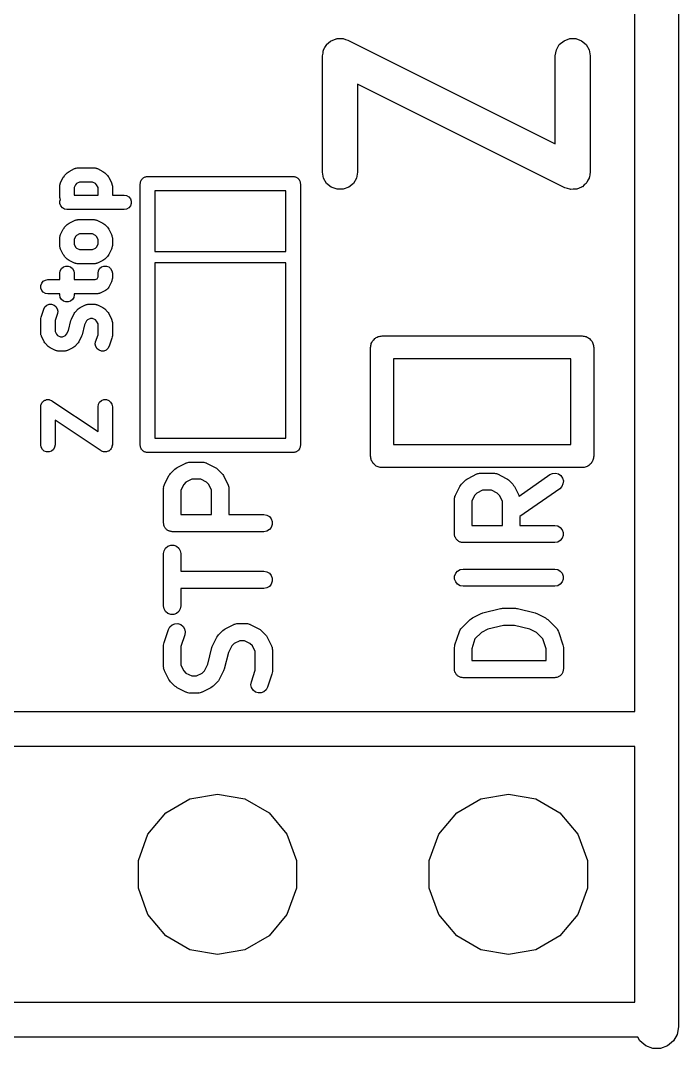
# Model space of a CAD drawing. Extents: x 10 to 287, y -200 to -10.
# Drawn here: x 101.89 to 107.63, y -60.51 to -51.53 of the extents above; entities that cross this region are included whole.
import ezdxf

# ---------------------------------------------------------------- set-up
doc = ezdxf.new("R2010")
doc.units = 0
doc.header["$MEASUREMENT"] = 0
doc.layers.add('BLACK', color=7, linetype='CONTINUOUS')

msp = doc.modelspace()

# ---------------------------------------------------------------- linework, layer by layer
at = {"layer": 'Black'}
for p, q in [((107.632, -45.085), (107.632, -60.325)), ((107.251, -57.5691), (107.251, -47.7139)), ((104.577, -51.7299), (104.593, -51.7148)), ((104.593, -51.7148), (104.598, -51.713)), ((104.598, -51.713), (104.601, -51.71)), ((104.601, -51.71), (104.622, -51.7025)), ((104.622, -51.7025), (104.642, -51.6938)), ((104.642, -51.6938), (104.646, -51.6935)), ((104.646, -51.6935), (104.651, -51.6919)), ((104.651, -51.6919), (104.673, -51.6919)), ((104.673, -51.6919), (104.695, -51.6906)), ((104.695, -51.6906), (104.699, -51.6919)), ((104.699, -51.6919), (104.704, -51.6919)), ((104.704, -51.6919), (104.724, -51.6994)), ((104.724, -51.6994), (104.745, -51.7057)), ((104.745, -51.7057), (106.557, -52.6114)), ((106.592, -51.744), (106.633, -51.71)), ((106.633, -51.71), (106.683, -51.6919)), ((106.683, -51.6919), (106.736, -51.6919)), ((106.736, -51.6919), (106.785, -51.71)), ((106.785, -51.71), (106.826, -51.744)), ((104.529, -51.8204), (104.531, -51.7985)), ((104.531, -51.7985), (104.533, -51.7944)), ((104.533, -51.7944), (104.534, -51.7899)), ((104.534, -51.7899), (104.545, -51.7709)), ((104.545, -51.7709), (104.555, -51.7512)), ((104.555, -51.7512), (104.558, -51.748)), ((104.558, -51.748), (104.56, -51.744)), ((104.56, -51.744), (104.577, -51.7299)), ((106.557, -51.842), (106.566, -51.7899)), ((106.566, -51.7899), (106.592, -51.744)), ((106.826, -51.744), (106.852, -51.7899)), ((106.852, -51.7899), (106.862, -51.842)), ((104.525, -51.842), (104.529, -51.8204)), ((104.525, -52.858), (104.525, -51.842)), ((106.557, -52.6114), (106.557, -51.842)), ((106.862, -51.842), (106.862, -52.858)), ((106.641, -52.9943), (104.83, -52.0886)), ((104.83, -52.0886), (104.83, -52.858)), ((102.272, -52.8868), (102.296, -52.8629)), ((102.296, -52.8629), (102.304, -52.8572)), ((102.304, -52.8572), (102.313, -52.8512)), ((102.313, -52.8512), (102.36, -52.8274)), ((102.36, -52.8274), (102.364, -52.8264)), ((102.364, -52.8264), (102.367, -52.8246)), ((102.367, -52.8246), (102.374, -52.8233)), ((102.374, -52.8233), (102.381, -52.8212)), ((102.381, -52.8212), (102.385, -52.8215)), ((102.385, -52.8215), (102.388, -52.8208)), ((102.388, -52.8208), (102.531, -52.8208)), ((102.531, -52.8208), (102.535, -52.8215)), ((102.535, -52.8215), (102.538, -52.8212)), ((102.538, -52.8212), (102.545, -52.8233)), ((102.545, -52.8233), (102.552, -52.8246)), ((102.552, -52.8246), (102.555, -52.8264)), ((102.555, -52.8264), (102.559, -52.8274)), ((102.559, -52.8274), (102.607, -52.8512)), ((102.607, -52.8512), (102.615, -52.8572)), ((102.615, -52.8572), (102.623, -52.8629)), ((102.623, -52.8629), (102.647, -52.8868)), ((104.534, -52.9101), (104.525, -52.858)), ((104.83, -52.858), (104.82, -52.9101)), ((106.858, -52.8796), (106.855, -52.9014)), ((106.862, -52.858), (106.858, -52.8796)), ((102.231, -52.9714), (102.233, -52.9644)), ((102.231, -52.975), (102.231, -52.9714)), ((102.233, -52.9644), (102.234, -52.9572)), ((102.234, -52.9572), (102.236, -52.9541)), ((102.236, -52.9541), (102.237, -52.9506)), ((102.237, -52.9506), (102.261, -52.903)), ((102.261, -52.903), (102.267, -52.895)), ((102.267, -52.895), (102.272, -52.8868)), ((102.368, -52.968), (102.355, -52.9933)), ((102.377, -52.9585), (102.368, -52.968)), ((102.403, -52.9458), (102.377, -52.9585)), ((102.516, -52.9458), (102.403, -52.9458)), ((102.542, -52.9585), (102.516, -52.9458)), ((102.551, -52.968), (102.542, -52.9585)), ((102.564, -52.9933), (102.551, -52.968)), ((102.647, -52.8868), (102.652, -52.895)), ((102.652, -52.895), (102.658, -52.903)), ((102.658, -52.903), (102.682, -52.9506)), ((102.682, -52.9506), (102.683, -52.9541)), ((102.683, -52.9541), (102.685, -52.9572)), ((102.685, -52.9572), (102.686, -52.9644)), ((102.686, -52.9644), (102.688, -52.9714)), ((102.688, -52.9714), (102.688, -52.975)), ((102.933, -52.959), (102.934, -52.9535)), ((102.933, -55.245), (102.933, -52.959)), ((102.934, -52.948), (102.936, -52.9428)), ((102.934, -52.9535), (102.934, -52.948)), ((102.936, -52.9428), (102.937, -52.9373)), ((102.937, -52.9373), (102.94, -52.9325)), ((102.94, -52.9325), (102.942, -52.9273)), ((102.942, -52.9273), (102.946, -52.923)), ((102.946, -52.923), (102.948, -52.9182)), ((102.948, -52.9182), (102.953, -52.9146)), ((102.953, -52.9146), (102.956, -52.9104)), ((102.956, -52.9104), (102.961, -52.9076)), ((102.961, -52.9076), (102.965, -52.904)), ((102.965, -52.904), (102.97, -52.9021)), ((102.97, -52.9021), (102.975, -52.8993)), ((102.975, -52.8993), (102.981, -52.8984)), ((102.981, -52.8984), (102.986, -52.8965)), ((102.986, -52.8965), (102.992, -52.8965)), ((102.992, -52.8965), (102.997, -52.8955)), ((102.997, -52.8955), (104.267, -52.8955)), ((104.267, -52.8955), (104.272, -52.8965)), ((104.272, -52.8965), (104.278, -52.8965)), ((104.278, -52.8965), (104.283, -52.8984)), ((104.283, -52.8984), (104.289, -52.8993)), ((104.289, -52.8993), (104.294, -52.9021)), ((104.294, -52.9021), (104.299, -52.904)), ((104.299, -52.904), (104.303, -52.9076)), ((104.303, -52.9076), (104.308, -52.9104)), ((104.308, -52.9104), (104.311, -52.9146)), ((104.311, -52.9146), (104.316, -52.9182)), ((104.316, -52.9182), (104.318, -52.923)), ((104.318, -52.923), (104.322, -52.9273)), ((104.322, -52.9273), (104.324, -52.9325)), ((104.324, -52.9325), (104.327, -52.9373)), ((104.327, -52.9373), (104.328, -52.9428)), ((104.328, -52.9428), (104.33, -52.948)), ((104.33, -52.948), (104.33, -52.9535)), ((104.33, -52.9535), (104.331, -52.959)), ((104.331, -52.959), (104.331, -55.245)), ((104.56, -52.956), (104.534, -52.9101)), ((104.601, -52.99), (104.56, -52.956)), ((104.794, -52.956), (104.753, -52.99)), ((104.82, -52.9101), (104.794, -52.956)), ((106.809, -52.9701), (106.793, -52.9852)), ((106.826, -52.956), (106.809, -52.9701)), ((106.828, -52.952), (106.826, -52.956)), ((106.832, -52.9488), (106.828, -52.952)), ((106.841, -52.9291), (106.832, -52.9488)), ((106.852, -52.9101), (106.841, -52.9291)), ((106.853, -52.9056), (106.852, -52.9101)), ((106.855, -52.9014), (106.853, -52.9056)), ((102.23, -52.9786), (102.231, -52.975)), ((102.23, -53.0738), (102.23, -52.9786)), ((102.355, -52.9933), (102.355, -53.0589)), ((102.355, -53.0589), (102.564, -53.0589)), ((102.564, -53.0589), (102.564, -52.9933)), ((102.688, -52.975), (102.689, -52.9786)), ((102.689, -52.9786), (102.689, -53.0589)), ((102.689, -53.0589), (102.793, -53.0589)), ((102.793, -53.0589), (102.814, -53.0627)), ((103.06, -53.0225), (103.06, -53.5521)), ((104.203, -53.0225), (103.06, -53.0225)), ((104.203, -53.5521), (104.203, -53.0225)), ((104.651, -53.0081), (104.601, -52.99)), ((104.704, -53.0081), (104.651, -53.0081)), ((104.753, -52.99), (104.704, -53.0081)), ((106.662, -53.0006), (106.641, -52.9943)), ((106.683, -53.0081), (106.662, -53.0006)), ((106.687, -53.0081), (106.683, -53.0081)), ((106.692, -53.0094), (106.687, -53.0081)), ((106.714, -53.0081), (106.692, -53.0094)), ((106.736, -53.0081), (106.714, -53.0081)), ((106.74, -53.0065), (106.736, -53.0081)), ((106.745, -53.0062), (106.74, -53.0065)), ((106.765, -52.9975), (106.745, -53.0062)), ((106.785, -52.99), (106.765, -52.9975)), ((106.789, -52.987), (106.785, -52.99)), ((106.793, -52.9852), (106.789, -52.987)), ((102.231, -53.0774), (102.23, -53.0738)), ((102.231, -53.081), (102.231, -53.0774)), ((102.233, -53.088), (102.231, -53.081)), ((102.231, -53.1106), (102.236, -53.0981)), ((102.231, -53.1323), (102.231, -53.1106)), ((102.239, -53.1527), (102.231, -53.1323)), ((102.234, -53.0952), (102.233, -53.088)), ((102.236, -53.0981), (102.234, -53.0952)), ((102.814, -53.0627), (102.833, -53.0736)), ((102.833, -53.0736), (102.847, -53.0902)), ((102.847, -53.0902), (102.854, -53.1106)), ((102.854, -53.1323), (102.847, -53.1527)), ((102.854, -53.1106), (102.854, -53.1323)), ((102.253, -53.1693), (102.239, -53.1527)), ((102.271, -53.1802), (102.253, -53.1693)), ((102.293, -53.1839), (102.271, -53.1802)), ((102.793, -53.1839), (102.293, -53.1839)), ((102.814, -53.1802), (102.793, -53.1839)), ((102.833, -53.1693), (102.814, -53.1802)), ((102.847, -53.1527), (102.833, -53.1693)), ((102.272, -53.3391), (102.296, -53.3153)), ((102.296, -53.3153), (102.304, -53.3096)), ((102.304, -53.3096), (102.313, -53.3036)), ((102.313, -53.3036), (102.36, -53.2798)), ((102.36, -53.2798), (102.364, -53.2788)), ((102.364, -53.2788), (102.367, -53.277)), ((102.367, -53.277), (102.374, -53.2757)), ((102.374, -53.2757), (102.381, -53.2736)), ((102.381, -53.2736), (102.385, -53.2738)), ((102.385, -53.2738), (102.388, -53.2732)), ((102.388, -53.2732), (102.531, -53.2732)), ((102.531, -53.2732), (102.535, -53.2738)), ((102.535, -53.2738), (102.538, -53.2736)), ((102.538, -53.2736), (102.545, -53.2757)), ((102.545, -53.2757), (102.552, -53.277)), ((102.552, -53.277), (102.555, -53.2788)), ((102.555, -53.2788), (102.559, -53.2798)), ((102.559, -53.2798), (102.607, -53.3036)), ((102.607, -53.3036), (102.615, -53.3096)), ((102.615, -53.3096), (102.623, -53.3153)), ((102.623, -53.3153), (102.647, -53.3391)), ((102.231, -53.4238), (102.233, -53.4168)), ((102.233, -53.4168), (102.234, -53.4096)), ((102.234, -53.4096), (102.236, -53.4065)), ((102.236, -53.4065), (102.237, -53.403)), ((102.237, -53.403), (102.261, -53.3554)), ((102.261, -53.3554), (102.267, -53.3473)), ((102.267, -53.3473), (102.272, -53.3391)), ((102.368, -53.4204), (102.355, -53.4457)), ((102.377, -53.4109), (102.368, -53.4204)), ((102.403, -53.3982), (102.377, -53.4109)), ((102.516, -53.3982), (102.403, -53.3982)), ((102.542, -53.4109), (102.516, -53.3982)), ((102.551, -53.4204), (102.542, -53.4109)), ((102.564, -53.4457), (102.551, -53.4204)), ((102.647, -53.3391), (102.652, -53.3473)), ((102.652, -53.3473), (102.658, -53.3554)), ((102.658, -53.3554), (102.682, -53.403)), ((102.682, -53.403), (102.683, -53.4065)), ((102.683, -53.4065), (102.685, -53.4096)), ((102.685, -53.4096), (102.686, -53.4168)), ((102.686, -53.4168), (102.688, -53.4238)), ((102.23, -53.431), (102.231, -53.4274)), ((102.23, -53.5024), (102.23, -53.431)), ((102.231, -53.5059), (102.23, -53.5024)), ((102.231, -53.4274), (102.231, -53.4238)), ((102.231, -53.5095), (102.231, -53.5059)), ((102.233, -53.5165), (102.231, -53.5095)), ((102.355, -53.4457), (102.355, -53.4876)), ((102.355, -53.4876), (102.368, -53.513)), ((102.551, -53.513), (102.564, -53.4876)), ((102.564, -53.4876), (102.564, -53.4457)), ((102.688, -53.5095), (102.686, -53.5165)), ((102.688, -53.4238), (102.688, -53.4274)), ((102.688, -53.4274), (102.689, -53.431)), ((102.689, -53.5024), (102.688, -53.5059)), ((102.688, -53.5059), (102.688, -53.5095)), ((102.689, -53.431), (102.689, -53.5024)), ((102.234, -53.5238), (102.233, -53.5165)), ((102.236, -53.5269), (102.234, -53.5238)), ((102.237, -53.5303), (102.236, -53.5269)), ((102.261, -53.578), (102.237, -53.5303)), ((102.267, -53.586), (102.261, -53.578)), ((102.272, -53.5942), (102.267, -53.586)), ((102.296, -53.618), (102.272, -53.5942)), ((102.368, -53.513), (102.377, -53.5224)), ((102.377, -53.5224), (102.403, -53.5351)), ((102.403, -53.5351), (102.516, -53.5351)), ((102.516, -53.5351), (102.542, -53.5224)), ((102.542, -53.5224), (102.551, -53.513)), ((102.647, -53.5942), (102.623, -53.618)), ((102.652, -53.586), (102.647, -53.5942)), ((102.658, -53.578), (102.652, -53.586)), ((102.682, -53.5303), (102.658, -53.578)), ((102.683, -53.5269), (102.682, -53.5303)), ((102.685, -53.5238), (102.683, -53.5269)), ((102.686, -53.5165), (102.685, -53.5238)), ((103.06, -53.5521), (104.203, -53.5521)), ((102.245, -53.7003), (102.262, -53.6863)), ((102.262, -53.6863), (102.282, -53.6789)), ((102.282, -53.6789), (102.304, -53.6789)), ((102.304, -53.6237), (102.296, -53.618)), ((102.313, -53.6297), (102.304, -53.6237)), ((102.304, -53.6789), (102.324, -53.6863)), ((102.36, -53.6535), (102.313, -53.6297)), ((102.324, -53.6863), (102.341, -53.7003)), ((102.364, -53.6546), (102.36, -53.6535)), ((102.367, -53.6564), (102.364, -53.6546)), ((102.374, -53.6576), (102.367, -53.6564)), ((102.381, -53.6597), (102.374, -53.6576)), ((102.385, -53.6595), (102.381, -53.6597)), ((102.388, -53.6601), (102.385, -53.6595)), ((102.531, -53.6601), (102.388, -53.6601)), ((102.535, -53.6595), (102.531, -53.6601)), ((102.538, -53.6597), (102.535, -53.6595)), ((102.545, -53.6576), (102.538, -53.6597)), ((102.552, -53.6564), (102.545, -53.6576)), ((102.555, -53.6545), (102.552, -53.6564)), ((102.559, -53.6535), (102.555, -53.6545)), ((102.607, -53.6297), (102.559, -53.6535)), ((102.578, -53.7003), (102.595, -53.6863)), ((102.595, -53.6863), (102.615, -53.6789)), ((102.615, -53.6238), (102.607, -53.6297)), ((102.623, -53.618), (102.615, -53.6238)), ((102.615, -53.6789), (102.637, -53.6789)), ((102.637, -53.6789), (102.657, -53.6863)), ((102.657, -53.6863), (102.674, -53.7003)), ((103.06, -53.6511), (103.06, -55.1815)), ((104.203, -53.6511), (103.06, -53.6511)), ((104.203, -55.1815), (104.203, -53.6511)), ((102.23, -53.7405), (102.234, -53.7191)), ((102.23, -53.797), (102.23, -53.7405)), ((102.234, -53.7191), (102.245, -53.7003)), ((102.341, -53.7003), (102.352, -53.7191)), ((102.352, -53.7191), (102.355, -53.7405)), ((102.355, -53.7405), (102.355, -53.797)), ((102.556, -53.7891), (102.564, -53.7733)), ((102.564, -53.7405), (102.567, -53.7191)), ((102.564, -53.7733), (102.564, -53.7405)), ((102.567, -53.7191), (102.578, -53.7003)), ((102.674, -53.7003), (102.685, -53.7191)), ((102.685, -53.7191), (102.689, -53.7405)), ((102.689, -53.7405), (102.689, -53.7881)), ((102.065, -53.8487), (102.072, -53.8283)), ((102.065, -53.8704), (102.065, -53.8487)), ((102.072, -53.8908), (102.065, -53.8704)), ((102.072, -53.8283), (102.086, -53.8116)), ((102.086, -53.8116), (102.105, -53.8008)), ((102.105, -53.8008), (102.126, -53.797)), ((102.126, -53.797), (102.23, -53.797)), ((102.355, -53.797), (102.54, -53.797)), ((102.54, -53.797), (102.556, -53.7891)), ((102.658, -53.8637), (102.653, -53.871)), ((102.682, -53.816), (102.658, -53.8637)), ((102.683, -53.8126), (102.682, -53.816)), ((102.685, -53.8095), (102.683, -53.8126)), ((102.686, -53.8023), (102.685, -53.8095)), ((102.688, -53.7952), (102.686, -53.8023)), ((102.689, -53.7881), (102.688, -53.7916)), ((102.688, -53.7916), (102.688, -53.7952)), ((102.086, -53.9074), (102.072, -53.8908)), ((102.105, -53.9183), (102.086, -53.9074)), ((102.126, -53.922), (102.105, -53.9183)), ((102.23, -53.922), (102.126, -53.922)), ((102.23, -53.931), (102.23, -53.922)), ((102.234, -53.9523), (102.23, -53.931)), ((102.245, -53.9711), (102.234, -53.9523)), ((102.352, -53.9523), (102.341, -53.9711)), ((102.355, -53.931), (102.352, -53.9523)), ((102.555, -53.922), (102.355, -53.922)), ((102.355, -53.922), (102.355, -53.931)), ((102.558, -53.9214), (102.555, -53.922)), ((102.562, -53.9216), (102.558, -53.9214)), ((102.569, -53.9195), (102.562, -53.9216)), ((102.576, -53.9183), (102.569, -53.9195)), ((102.579, -53.9165), (102.576, -53.9183)), ((102.583, -53.9154), (102.579, -53.9165)), ((102.63, -53.8916), (102.583, -53.9154)), ((102.638, -53.8862), (102.63, -53.8916)), ((102.645, -53.8811), (102.638, -53.8862)), ((102.646, -53.8797), (102.645, -53.8811)), ((102.648, -53.8787), (102.646, -53.8797)), ((102.653, -53.871), (102.648, -53.8787)), ((102.091, -54.054), (102.101, -54.035)), ((102.101, -54.035), (102.117, -54.0206)), ((102.117, -54.0206), (102.137, -54.0126)), ((102.137, -54.0126), (102.159, -54.012)), ((102.159, -54.012), (102.18, -54.0189)), ((102.18, -54.0189), (102.197, -54.0323)), ((102.197, -54.0323), (102.208, -54.0508)), ((102.262, -53.9851), (102.245, -53.9711)), ((102.282, -53.9925), (102.262, -53.9851)), ((102.304, -53.9925), (102.282, -53.9925)), ((102.324, -53.9851), (102.304, -53.9925)), ((102.341, -53.9711), (102.324, -53.9851)), ((102.392, -54.0534), (102.4, -54.0477)), ((102.4, -54.0477), (102.408, -54.0417)), ((102.408, -54.0417), (102.455, -54.0179)), ((102.455, -54.0179), (102.459, -54.0169)), ((102.459, -54.0169), (102.462, -54.0151)), ((102.462, -54.0151), (102.469, -54.0138)), ((102.469, -54.0138), (102.476, -54.0117)), ((102.476, -54.0117), (102.48, -54.0119)), ((102.48, -54.0119), (102.483, -54.0113)), ((102.483, -54.0113), (102.531, -54.0113)), ((102.531, -54.0113), (102.535, -54.0119)), ((102.535, -54.0119), (102.538, -54.0117)), ((102.538, -54.0117), (102.545, -54.0138)), ((102.545, -54.0138), (102.552, -54.0151)), ((102.552, -54.0151), (102.555, -54.0169)), ((102.555, -54.0169), (102.559, -54.0179)), ((102.559, -54.0179), (102.607, -54.0417)), ((102.607, -54.0417), (102.615, -54.0477)), ((102.615, -54.0477), (102.623, -54.0534)), ((102.064, -54.1452), (102.065, -54.1354)), ((102.065, -54.1354), (102.067, -54.1255)), ((102.067, -54.1255), (102.091, -54.054)), ((102.209, -54.0936), (102.189, -54.1554)), ((102.208, -54.0508), (102.212, -54.0721)), ((102.212, -54.0721), (102.209, -54.0936)), ((102.332, -54.1411), (102.356, -54.0935)), ((102.356, -54.0935), (102.362, -54.0854)), ((102.362, -54.0854), (102.368, -54.0772)), ((102.368, -54.0772), (102.392, -54.0534)), ((102.498, -54.1363), (102.473, -54.149)), ((102.516, -54.1363), (102.498, -54.1363)), ((102.542, -54.149), (102.516, -54.1363)), ((102.623, -54.0534), (102.647, -54.0772)), ((102.647, -54.0772), (102.652, -54.0854)), ((102.652, -54.0854), (102.658, -54.0935)), ((102.658, -54.0935), (102.682, -54.1411)), ((102.064, -54.2643), (102.064, -54.1452)), ((102.189, -54.1554), (102.189, -54.2495)), ((102.305, -54.2425), (102.327, -54.1539)), ((102.327, -54.1539), (102.33, -54.1476)), ((102.33, -54.1476), (102.332, -54.1411)), ((102.447, -54.1909), (102.425, -54.2794)), ((102.463, -54.1584), (102.447, -54.1909)), ((102.473, -54.149), (102.463, -54.1584)), ((102.551, -54.1585), (102.542, -54.149)), ((102.564, -54.1838), (102.551, -54.1585)), ((102.564, -54.278), (102.564, -54.1838)), ((102.682, -54.1411), (102.683, -54.1446)), ((102.683, -54.1446), (102.685, -54.1477)), ((102.685, -54.1477), (102.686, -54.1549)), ((102.686, -54.1549), (102.688, -54.1619)), ((102.688, -54.1619), (102.688, -54.1655)), ((102.688, -54.1655), (102.689, -54.169)), ((102.689, -54.169), (102.689, -54.2881)), ((102.064, -54.2678), (102.064, -54.2643)), ((102.064, -54.2714), (102.064, -54.2678)), ((102.066, -54.2784), (102.064, -54.2714)), ((102.067, -54.2857), (102.066, -54.2784)), ((102.069, -54.2888), (102.067, -54.2857)), ((102.07, -54.2922), (102.069, -54.2888)), ((102.094, -54.3399), (102.07, -54.2922)), ((102.189, -54.2495), (102.201, -54.2749)), ((102.201, -54.2749), (102.211, -54.2843)), ((102.211, -54.2843), (102.236, -54.297)), ((102.236, -54.297), (102.254, -54.297)), ((102.254, -54.297), (102.28, -54.2843)), ((102.28, -54.2843), (102.289, -54.2749)), ((102.289, -54.2749), (102.305, -54.2425)), ((102.42, -54.2922), (102.396, -54.3399)), ((102.422, -54.2857), (102.42, -54.2922)), ((102.425, -54.2794), (102.422, -54.2857)), ((102.543, -54.3398), (102.564, -54.278)), ((102.685, -54.3079), (102.662, -54.3793)), ((102.687, -54.298), (102.685, -54.3079)), ((102.689, -54.2881), (102.687, -54.298)), ((104.967, -54.3245), (104.974, -54.3189)), ((104.974, -54.3189), (104.98, -54.3122)), ((104.98, -54.3122), (104.987, -54.3078)), ((104.987, -54.3078), (104.994, -54.3021)), ((104.994, -54.3021), (105.002, -54.2991)), ((105.002, -54.2991), (105.01, -54.2947)), ((105.01, -54.2947), (105.019, -54.2932)), ((105.019, -54.2932), (105.027, -54.2902)), ((105.027, -54.2902), (105.036, -54.2902)), ((105.036, -54.2902), (105.044, -54.2887)), ((105.044, -54.2887), (106.792, -54.2887)), ((106.792, -54.2887), (106.8, -54.2902)), ((106.8, -54.2902), (106.809, -54.2902)), ((106.809, -54.2902), (106.817, -54.2932)), ((106.817, -54.2932), (106.826, -54.2947)), ((106.826, -54.2947), (106.834, -54.2991)), ((106.834, -54.2991), (106.842, -54.3021)), ((106.842, -54.3021), (106.849, -54.3078)), ((106.849, -54.3078), (106.856, -54.3122)), ((106.856, -54.3122), (106.862, -54.3189)), ((106.862, -54.3189), (106.869, -54.3245)), ((102.1, -54.3479), (102.094, -54.3399)), ((102.106, -54.3561), (102.1, -54.3479)), ((102.13, -54.3799), (102.106, -54.3561)), ((102.138, -54.3857), (102.13, -54.3799)), ((102.146, -54.3916), (102.138, -54.3857)), ((102.193, -54.4154), (102.146, -54.3916)), ((102.345, -54.3916), (102.297, -54.4154)), ((102.353, -54.3856), (102.345, -54.3916)), ((102.361, -54.3799), (102.353, -54.3856)), ((102.385, -54.3561), (102.361, -54.3799)), ((102.39, -54.3479), (102.385, -54.3561)), ((102.396, -54.3399), (102.39, -54.3479)), ((102.54, -54.3612), (102.543, -54.3398)), ((102.544, -54.3825), (102.54, -54.3612)), ((102.556, -54.401), (102.544, -54.3825)), ((102.573, -54.4145), (102.556, -54.401)), ((102.651, -54.3984), (102.635, -54.4128)), ((102.662, -54.3793), (102.651, -54.3984)), ((104.944, -54.389), (104.945, -54.3804)), ((104.944, -55.339), (104.944, -54.389)), ((104.945, -54.3716), (104.948, -54.3633)), ((104.945, -54.3804), (104.945, -54.3716)), ((104.948, -54.3633), (104.95, -54.3547)), ((104.95, -54.3547), (104.954, -54.3471)), ((104.954, -54.3471), (104.957, -54.3389)), ((104.957, -54.3389), (104.963, -54.3321)), ((104.963, -54.3321), (104.967, -54.3245)), ((106.869, -54.3245), (106.873, -54.3321)), ((106.873, -54.3321), (106.879, -54.3389)), ((106.879, -54.3389), (106.882, -54.3471)), ((106.882, -54.3471), (106.886, -54.3547)), ((106.886, -54.3547), (106.888, -54.3633)), ((106.888, -54.3633), (106.891, -54.3716)), ((106.891, -54.3716), (106.891, -54.3804)), ((106.891, -54.3804), (106.892, -54.389)), ((106.892, -54.389), (106.892, -55.339)), ((102.197, -54.4165), (102.193, -54.4154)), ((102.2, -54.4183), (102.197, -54.4165)), ((102.207, -54.4195), (102.2, -54.4183)), ((102.214, -54.4216), (102.207, -54.4195)), ((102.218, -54.4214), (102.214, -54.4216)), ((102.221, -54.422), (102.218, -54.4214)), ((102.269, -54.422), (102.221, -54.422)), ((102.273, -54.4214), (102.269, -54.422)), ((102.276, -54.4216), (102.273, -54.4214)), ((102.283, -54.4195), (102.276, -54.4216)), ((102.29, -54.4183), (102.283, -54.4195)), ((102.294, -54.4165), (102.29, -54.4183)), ((102.297, -54.4154), (102.294, -54.4165)), ((102.593, -54.4213), (102.573, -54.4145)), ((102.615, -54.4208), (102.593, -54.4213)), ((102.635, -54.4128), (102.615, -54.4208)), ((105.145, -54.4893), (105.145, -55.2386)), ((106.691, -54.4893), (105.145, -54.4893)), ((106.691, -55.2386), (106.691, -54.4893)), ((102.088, -54.8587), (102.095, -54.853)), ((102.095, -54.853), (102.097, -54.8523)), ((102.097, -54.8523), (102.098, -54.8511)), ((102.098, -54.8511), (102.107, -54.8486)), ((102.107, -54.8486), (102.115, -54.8456)), ((102.115, -54.8456), (102.117, -54.8456)), ((102.117, -54.8456), (102.119, -54.845)), ((102.119, -54.845), (102.128, -54.8456)), ((102.128, -54.8456), (102.137, -54.8456)), ((102.137, -54.8456), (102.139, -54.8463)), ((102.139, -54.8463), (102.141, -54.8464)), ((102.141, -54.8464), (102.149, -54.85)), ((102.149, -54.85), (102.157, -54.853)), ((102.157, -54.853), (102.159, -54.8543)), ((102.159, -54.8543), (102.161, -54.8551)), ((102.161, -54.8551), (102.564, -55.1237)), ((102.578, -54.867), (102.595, -54.853)), ((102.595, -54.853), (102.615, -54.8456)), ((102.615, -54.8456), (102.637, -54.8456)), ((102.637, -54.8456), (102.657, -54.853)), ((102.657, -54.853), (102.674, -54.867)), ((102.064, -54.9031), (102.066, -54.8945)), ((102.064, -54.9051), (102.064, -54.9031)), ((102.064, -54.9071), (102.064, -54.9051)), ((102.064, -55.2405), (102.064, -54.9071)), ((102.066, -54.8945), (102.067, -54.8858)), ((102.067, -54.8858), (102.068, -54.884)), ((102.068, -54.884), (102.069, -54.882)), ((102.069, -54.882), (102.074, -54.8747)), ((102.074, -54.8747), (102.078, -54.867)), ((102.078, -54.867), (102.08, -54.8657)), ((102.08, -54.8657), (102.081, -54.864)), ((102.081, -54.864), (102.088, -54.8587)), ((102.564, -54.9071), (102.567, -54.8858)), ((102.564, -55.1237), (102.564, -54.9071)), ((102.567, -54.8858), (102.578, -54.867)), ((102.674, -54.867), (102.685, -54.8858)), ((102.685, -54.8858), (102.689, -54.9071)), ((102.689, -54.9071), (102.689, -55.2405)), ((102.592, -55.2925), (102.189, -55.0239)), ((102.189, -55.0239), (102.189, -55.2405)), ((103.06, -55.1815), (104.203, -55.1815)), ((102.067, -55.2619), (102.064, -55.2405)), ((102.078, -55.2806), (102.067, -55.2619)), ((102.095, -55.2946), (102.078, -55.2806)), ((102.115, -55.302), (102.095, -55.2946)), ((102.137, -55.302), (102.115, -55.302)), ((102.157, -55.2946), (102.137, -55.302)), ((102.174, -55.2806), (102.157, -55.2946)), ((102.185, -55.2619), (102.174, -55.2806)), ((102.189, -55.2405), (102.185, -55.2619)), ((102.593, -55.2933), (102.592, -55.2925)), ((102.595, -55.2946), (102.593, -55.2933)), ((102.603, -55.2976), (102.595, -55.2946)), ((102.611, -55.3012), (102.603, -55.2976)), ((102.613, -55.3013), (102.611, -55.3012)), ((102.615, -55.302), (102.613, -55.3013)), ((102.624, -55.302), (102.615, -55.302)), ((102.633, -55.3026), (102.624, -55.302)), ((102.635, -55.302), (102.633, -55.3026)), ((102.637, -55.302), (102.635, -55.302)), ((102.645, -55.299), (102.637, -55.302)), ((102.654, -55.2965), (102.645, -55.299)), ((102.656, -55.2953), (102.654, -55.2965)), ((102.657, -55.2946), (102.656, -55.2953)), ((102.664, -55.2889), (102.657, -55.2946)), ((102.671, -55.2836), (102.664, -55.2889)), ((102.673, -55.282), (102.671, -55.2836)), ((102.674, -55.2806), (102.673, -55.282)), ((102.679, -55.273), (102.674, -55.2806)), ((102.683, -55.2656), (102.679, -55.273)), ((102.684, -55.2636), (102.683, -55.2656)), ((102.685, -55.2619), (102.684, -55.2636)), ((102.686, -55.2531), (102.685, -55.2619)), ((102.689, -55.2445), (102.686, -55.2531)), ((102.689, -55.2405), (102.688, -55.2425)), ((102.688, -55.2425), (102.689, -55.2445)), ((102.934, -55.2505), (102.933, -55.245)), ((102.934, -55.256), (102.934, -55.2505)), ((102.936, -55.2612), (102.934, -55.256)), ((102.937, -55.2667), (102.936, -55.2612)), ((102.94, -55.2715), (102.937, -55.2667)), ((102.942, -55.2767), (102.94, -55.2715)), ((102.946, -55.281), (102.942, -55.2767)), ((102.948, -55.2858), (102.946, -55.281)), ((102.953, -55.2894), (102.948, -55.2858)), ((102.956, -55.2936), (102.953, -55.2894)), ((102.961, -55.2964), (102.956, -55.2936)), ((102.965, -55.3), (102.961, -55.2964)), ((102.97, -55.3019), (102.965, -55.3)), ((102.975, -55.3047), (102.97, -55.3019)), ((102.981, -55.3056), (102.975, -55.3047)), ((102.986, -55.3075), (102.981, -55.3056)), ((104.283, -55.3056), (104.278, -55.3075)), ((104.289, -55.3047), (104.283, -55.3056)), ((104.294, -55.3019), (104.289, -55.3047)), ((104.299, -55.3), (104.294, -55.3019)), ((104.303, -55.2964), (104.299, -55.3)), ((104.308, -55.2936), (104.303, -55.2964)), ((104.311, -55.2894), (104.308, -55.2936)), ((104.316, -55.2858), (104.311, -55.2894)), ((104.318, -55.281), (104.316, -55.2858)), ((104.322, -55.2767), (104.318, -55.281)), ((104.324, -55.2715), (104.322, -55.2767)), ((104.327, -55.2667), (104.324, -55.2715)), ((104.328, -55.2612), (104.327, -55.2667)), ((104.33, -55.256), (104.328, -55.2612)), ((104.331, -55.245), (104.33, -55.2505)), ((104.33, -55.2505), (104.33, -55.256)), ((105.145, -55.2386), (106.691, -55.2386)), ((102.992, -55.3075), (102.986, -55.3075)), ((102.997, -55.3085), (102.992, -55.3075)), ((104.267, -55.3085), (102.997, -55.3085)), ((103.335, -55.3983), (103.339, -55.3961)), ((103.339, -55.3961), (103.347, -55.3946)), ((103.347, -55.3946), (103.356, -55.3921)), ((103.356, -55.3921), (103.36, -55.3924)), ((103.36, -55.3924), (103.364, -55.3916)), ((103.364, -55.3916), (103.479, -55.3916)), ((103.479, -55.3916), (103.483, -55.3924)), ((103.483, -55.3924), (103.487, -55.3921)), ((103.487, -55.3921), (103.496, -55.3946)), ((103.496, -55.3946), (103.504, -55.3961)), ((103.504, -55.3961), (103.508, -55.3983)), ((104.272, -55.3075), (104.267, -55.3085)), ((104.278, -55.3075), (104.272, -55.3075)), ((104.945, -55.3476), (104.944, -55.339)), ((104.945, -55.3564), (104.945, -55.3476)), ((104.948, -55.3647), (104.945, -55.3564)), ((104.95, -55.3733), (104.948, -55.3647)), ((104.954, -55.3809), (104.95, -55.3733)), ((104.957, -55.3891), (104.954, -55.3809)), ((104.963, -55.3959), (104.957, -55.3891)), ((104.967, -55.4035), (104.963, -55.3959)), ((106.873, -55.3959), (106.869, -55.4035)), ((106.879, -55.3891), (106.873, -55.3959)), ((106.882, -55.3809), (106.879, -55.3891)), ((106.886, -55.3733), (106.882, -55.3809)), ((106.888, -55.3647), (106.886, -55.3733)), ((106.891, -55.3564), (106.888, -55.3647)), ((106.892, -55.339), (106.891, -55.3476)), ((106.891, -55.3476), (106.891, -55.3564)), ((103.197, -55.4898), (103.235, -55.4517)), ((103.235, -55.4517), (103.245, -55.4448)), ((103.245, -55.4448), (103.255, -55.4376)), ((103.255, -55.4376), (103.331, -55.3995)), ((103.331, -55.3995), (103.335, -55.3983)), ((103.508, -55.3983), (103.512, -55.3995)), ((103.512, -55.3995), (103.588, -55.4376)), ((103.588, -55.4376), (103.598, -55.4448)), ((103.598, -55.4448), (103.608, -55.4517)), ((103.608, -55.4517), (103.646, -55.4898)), ((104.974, -55.4091), (104.967, -55.4035)), ((104.98, -55.4158), (104.974, -55.4091)), ((104.987, -55.4202), (104.98, -55.4158)), ((104.994, -55.4259), (104.987, -55.4202)), ((105.002, -55.4289), (104.994, -55.4259)), ((105.01, -55.4333), (105.002, -55.4289)), ((105.019, -55.4348), (105.01, -55.4333)), ((105.027, -55.4378), (105.019, -55.4348)), ((105.036, -55.4378), (105.027, -55.4378)), ((105.044, -55.4393), (105.036, -55.4378)), ((106.792, -55.4393), (105.044, -55.4393)), ((106.8, -55.4378), (106.792, -55.4393)), ((106.809, -55.4378), (106.8, -55.4378)), ((106.817, -55.4348), (106.809, -55.4378)), ((106.826, -55.4333), (106.817, -55.4348)), ((106.834, -55.4289), (106.826, -55.4333)), ((106.842, -55.4259), (106.834, -55.4289)), ((106.849, -55.4202), (106.842, -55.4259)), ((106.856, -55.4158), (106.849, -55.4202)), ((106.862, -55.4091), (106.856, -55.4158)), ((106.869, -55.4035), (106.862, -55.4091)), ((103.145, -55.5854), (103.183, -55.5092)), ((103.183, -55.5092), (103.19, -55.4996)), ((103.19, -55.4996), (103.197, -55.4898)), ((103.332, -55.5662), (103.312, -55.5871)), ((103.382, -55.5415), (103.332, -55.5662)), ((103.461, -55.5415), (103.382, -55.5415)), ((103.51, -55.5662), (103.461, -55.5415)), ((103.531, -55.5871), (103.51, -55.5662)), ((103.646, -55.4898), (103.653, -55.4996)), ((103.653, -55.4996), (103.66, -55.5092)), ((103.66, -55.5092), (103.698, -55.5854)), ((105.737, -55.585), (105.775, -55.5469)), ((105.775, -55.5469), (105.785, -55.54)), ((105.785, -55.54), (105.795, -55.5329)), ((105.795, -55.5329), (105.871, -55.4948)), ((105.871, -55.4948), (105.875, -55.4935)), ((105.875, -55.4935), (105.879, -55.4914)), ((105.879, -55.4914), (105.887, -55.4899)), ((105.887, -55.4899), (105.896, -55.4874)), ((105.896, -55.4874), (105.9, -55.4876)), ((105.9, -55.4876), (105.904, -55.4869)), ((105.904, -55.4869), (106.019, -55.4869)), ((106.019, -55.4869), (106.023, -55.4876)), ((106.023, -55.4876), (106.027, -55.4874)), ((106.027, -55.4874), (106.036, -55.4899)), ((106.036, -55.4899), (106.044, -55.4914)), ((106.044, -55.4914), (106.048, -55.4935)), ((106.048, -55.4935), (106.052, -55.4948)), ((106.052, -55.4948), (106.128, -55.5329)), ((106.128, -55.5329), (106.138, -55.54)), ((106.138, -55.54), (106.148, -55.5469)), ((106.148, -55.5469), (106.186, -55.585)), ((106.241, -55.688), (106.509, -55.5004)), ((106.509, -55.5004), (106.533, -55.4894)), ((106.533, -55.4894), (106.558, -55.4872)), ((106.558, -55.4872), (106.584, -55.4939)), ((106.584, -55.4939), (106.605, -55.5088)), ((106.605, -55.5088), (106.62, -55.5301)), ((106.62, -55.5301), (106.627, -55.5553)), ((106.627, -55.5553), (106.624, -55.5812)), ((103.137, -55.6104), (103.14, -55.602)), ((103.138, -55.6147), (103.137, -55.6104)), ((103.137, -55.6189), (103.138, -55.6147)), ((103.137, -55.9237), (103.137, -55.6189)), ((103.14, -55.602), (103.141, -55.5933)), ((103.141, -55.5933), (103.144, -55.5896)), ((103.144, -55.5896), (103.145, -55.5854)), ((103.312, -55.5871), (103.287, -55.6366)), ((103.287, -55.6366), (103.287, -55.8488)), ((103.556, -55.6366), (103.531, -55.5871)), ((103.556, -55.8488), (103.556, -55.6366)), ((103.698, -55.5854), (103.699, -55.5896)), ((103.699, -55.5896), (103.701, -55.5933)), ((103.701, -55.5933), (103.703, -55.602)), ((103.703, -55.602), (103.705, -55.6104)), ((103.705, -55.6104), (103.705, -55.6147)), ((103.705, -55.6147), (103.706, -55.6189)), ((103.706, -55.6189), (103.706, -55.8488)), ((105.685, -55.6807), (105.723, -55.6045)), ((105.723, -55.6045), (105.73, -55.5949)), ((105.73, -55.5949), (105.737, -55.585)), ((105.872, -55.6615), (105.852, -55.6824)), ((105.922, -55.6367), (105.872, -55.6615)), ((106.001, -55.6367), (105.922, -55.6367)), ((106.05, -55.6615), (106.001, -55.6367)), ((106.071, -55.6824), (106.05, -55.6615)), ((106.186, -55.585), (106.193, -55.5949)), ((106.193, -55.5949), (106.2, -55.6045)), ((106.2, -55.6045), (106.238, -55.6807)), ((106.595, -55.6232), (106.246, -55.8675)), ((106.613, -55.6048), (106.595, -55.6232)), ((106.624, -55.5812), (106.613, -55.6048)), ((105.677, -55.7056), (105.68, -55.6972)), ((105.678, -55.7099), (105.677, -55.7056)), ((105.677, -55.7142), (105.678, -55.7099)), ((105.677, -56.019), (105.677, -55.7142)), ((105.68, -55.6972), (105.681, -55.6886)), ((105.681, -55.6886), (105.684, -55.6848)), ((105.684, -55.6848), (105.685, -55.6807)), ((105.852, -55.6824), (105.827, -55.7319)), ((105.827, -55.7319), (105.827, -55.9441)), ((106.096, -55.7319), (106.071, -55.6824)), ((106.096, -55.9441), (106.096, -55.7319)), ((106.238, -55.6807), (106.239, -55.6848)), ((106.239, -55.6848), (106.241, -55.688)), ((103.138, -55.9302), (103.137, -55.9237)), ((103.138, -55.9368), (103.138, -55.9302)), ((103.287, -55.8488), (103.556, -55.8488)), ((103.706, -55.8488), (104.012, -55.8488)), ((104.012, -55.8488), (104.038, -55.8533)), ((104.038, -55.8533), (104.06, -55.8663)), ((104.06, -55.8663), (104.077, -55.8863)), ((104.077, -55.8863), (104.086, -55.9107)), ((104.086, -55.9107), (104.086, -55.9368)), ((106.246, -55.8675), (106.246, -55.9441)), ((103.14, -55.9429), (103.138, -55.9368)), ((103.141, -55.9494), (103.14, -55.9429)), ((103.145, -55.9551), (103.141, -55.9494)), ((103.147, -55.9612), (103.145, -55.9551)), ((103.151, -55.9662), (103.147, -55.9612)), ((103.154, -55.9719), (103.151, -55.9662)), ((103.159, -55.9761), (103.154, -55.9719)), ((103.164, -55.9811), (103.159, -55.9761)), ((103.169, -55.9844), (103.164, -55.9811)), ((103.174, -55.9886), (103.169, -55.9844)), ((103.181, -55.9909), (103.174, -55.9886)), ((103.186, -55.9942), (103.181, -55.9909)), ((103.193, -55.9953), (103.186, -55.9942)), ((103.199, -55.9975), (103.193, -55.9953)), ((103.205, -55.9975), (103.199, -55.9975)), ((103.212, -55.9987), (103.205, -55.9975)), ((104.012, -55.9987), (103.212, -55.9987)), ((104.038, -55.9942), (104.012, -55.9987)), ((104.06, -55.9811), (104.038, -55.9942)), ((104.077, -55.9612), (104.06, -55.9811)), ((104.086, -55.9368), (104.077, -55.9612)), ((105.678, -56.0255), (105.677, -56.019)), ((105.827, -55.9441), (106.096, -55.9441)), ((106.246, -55.9441), (106.552, -55.9441)), ((106.552, -55.9441), (106.578, -55.9486)), ((106.578, -55.9486), (106.6, -55.9616)), ((106.6, -55.9616), (106.617, -55.9815)), ((106.617, -55.9815), (106.626, -56.006)), ((106.626, -56.006), (106.626, -56.032)), ((105.678, -56.032), (105.678, -56.0255)), ((105.68, -56.0382), (105.678, -56.032)), ((105.681, -56.0446), (105.68, -56.0382)), ((105.685, -56.0503), (105.681, -56.0446)), ((105.687, -56.0565), (105.685, -56.0503)), ((105.691, -56.0615), (105.687, -56.0565)), ((105.694, -56.0672), (105.691, -56.0615)), ((105.699, -56.0714), (105.694, -56.0672)), ((105.704, -56.0764), (105.699, -56.0714)), ((105.709, -56.0797), (105.704, -56.0764)), ((105.714, -56.0839), (105.709, -56.0797)), ((105.721, -56.0861), (105.714, -56.0839)), ((105.726, -56.0894), (105.721, -56.0861)), ((105.733, -56.0905), (105.726, -56.0894)), ((105.739, -56.0928), (105.733, -56.0905)), ((105.745, -56.0928), (105.739, -56.0928)), ((105.752, -56.0939), (105.745, -56.0928)), ((106.552, -56.0939), (105.752, -56.0939)), ((106.578, -56.0894), (106.552, -56.0939)), ((106.6, -56.0764), (106.578, -56.0894)), ((106.617, -56.0565), (106.6, -56.0764)), ((106.626, -56.032), (106.617, -56.0565)), ((103.137, -56.1904), (103.141, -56.1648)), ((103.137, -56.6476), (103.137, -56.1904)), ((103.141, -56.1648), (103.154, -56.1423)), ((103.154, -56.1423), (103.174, -56.1256)), ((103.174, -56.1256), (103.199, -56.1167)), ((103.199, -56.1167), (103.225, -56.1167)), ((103.225, -56.1167), (103.249, -56.1256)), ((103.249, -56.1256), (103.269, -56.1423)), ((103.269, -56.1423), (103.282, -56.1648)), ((103.282, -56.1648), (103.287, -56.1904)), ((103.287, -56.1904), (103.287, -56.3441)), ((103.287, -56.3441), (104.012, -56.3441)), ((104.012, -56.3441), (104.038, -56.3486)), ((104.038, -56.3486), (104.06, -56.3616)), ((104.06, -56.3616), (104.077, -56.3816)), ((104.077, -56.3816), (104.086, -56.406)), ((105.678, -56.387), (105.687, -56.3625)), ((105.687, -56.3625), (105.704, -56.3426)), ((105.704, -56.3426), (105.726, -56.3296)), ((105.726, -56.3296), (105.752, -56.3251)), ((105.752, -56.3251), (106.552, -56.3251)), ((106.552, -56.3251), (106.578, -56.3296)), ((106.578, -56.3296), (106.6, -56.3426)), ((106.6, -56.3426), (106.617, -56.3625)), ((106.617, -56.3625), (106.626, -56.387)), ((104.077, -56.4565), (104.06, -56.4764)), ((104.086, -56.4321), (104.077, -56.4565)), ((104.086, -56.406), (104.086, -56.4321)), ((105.678, -56.413), (105.678, -56.387)), ((105.687, -56.4375), (105.678, -56.413)), ((105.704, -56.4574), (105.687, -56.4375)), ((105.726, -56.4704), (105.704, -56.4574)), ((105.752, -56.4749), (105.726, -56.4704)), ((106.578, -56.4704), (106.552, -56.4749)), ((106.6, -56.4574), (106.578, -56.4704)), ((106.617, -56.4375), (106.6, -56.4574)), ((106.626, -56.413), (106.617, -56.4375)), ((106.626, -56.387), (106.626, -56.413)), ((104.012, -56.494), (103.287, -56.494)), ((103.287, -56.494), (103.287, -56.6476)), ((104.038, -56.4895), (104.012, -56.494)), ((104.06, -56.4764), (104.038, -56.4895)), ((106.552, -56.4749), (105.752, -56.4749)), ((103.141, -56.6733), (103.137, -56.6476)), ((103.287, -56.6476), (103.282, -56.6733)), ((103.154, -56.6958), (103.141, -56.6733)), ((103.174, -56.7125), (103.154, -56.6958)), ((103.199, -56.7214), (103.174, -56.7125)), ((103.225, -56.7214), (103.199, -56.7214)), ((103.249, -56.7125), (103.225, -56.7214)), ((103.269, -56.6958), (103.249, -56.7125)), ((103.282, -56.6733), (103.269, -56.6958)), ((105.833, -56.7521), (105.909, -56.714)), ((105.909, -56.714), (105.917, -56.7116)), ((105.917, -56.7116), (105.924, -56.7083)), ((105.924, -56.7083), (106.077, -56.6702)), ((106.077, -56.6702), (106.086, -56.6696)), ((106.086, -56.6696), (106.095, -56.668)), ((106.095, -56.668), (106.209, -56.668)), ((106.209, -56.668), (106.218, -56.6696)), ((106.218, -56.6696), (106.227, -56.6702)), ((106.227, -56.6702), (106.38, -56.7083)), ((106.38, -56.7083), (106.387, -56.7116)), ((106.387, -56.7116), (106.395, -56.714)), ((106.395, -56.714), (106.471, -56.7521)), ((103.179, -56.8526), (103.191, -56.8297)), ((103.191, -56.8297), (103.211, -56.8124)), ((103.211, -56.8124), (103.235, -56.8028)), ((103.235, -56.8028), (103.261, -56.8021)), ((103.261, -56.8021), (103.286, -56.8104)), ((103.286, -56.8104), (103.306, -56.8265)), ((103.306, -56.8265), (103.32, -56.8487)), ((103.674, -56.8473), (103.75, -56.8092)), ((103.75, -56.8092), (103.754, -56.808)), ((103.754, -56.808), (103.758, -56.8058)), ((103.758, -56.8058), (103.766, -56.8043)), ((103.766, -56.8043), (103.775, -56.8018)), ((103.775, -56.8018), (103.779, -56.8021)), ((103.779, -56.8021), (103.783, -56.8013)), ((103.783, -56.8013), (103.86, -56.8013)), ((103.86, -56.8013), (103.864, -56.8021)), ((103.864, -56.8021), (103.868, -56.8018)), ((103.868, -56.8018), (103.877, -56.8043)), ((103.877, -56.8043), (103.885, -56.8058)), ((103.885, -56.8058), (103.889, -56.808)), ((103.889, -56.808), (103.893, -56.8092)), ((103.893, -56.8092), (103.969, -56.8473)), ((105.737, -56.8423), (105.813, -56.7661)), ((105.813, -56.7661), (105.823, -56.7592)), ((105.823, -56.7592), (105.833, -56.7521)), ((106.104, -56.8178), (105.969, -56.8517)), ((106.2, -56.8178), (106.104, -56.8178)), ((106.335, -56.8517), (106.2, -56.8178)), ((106.471, -56.7521), (106.481, -56.7592)), ((106.481, -56.7592), (106.491, -56.7661)), ((106.491, -56.7661), (106.567, -56.8423)), ((103.141, -56.9669), (103.179, -56.8526)), ((103.321, -56.8999), (103.287, -57.0027)), ((103.32, -56.8487), (103.325, -56.8742)), ((103.325, -56.8742), (103.321, -56.8999)), ((103.564, -56.9951), (103.602, -56.9189)), ((103.602, -56.9189), (103.609, -56.9093)), ((103.609, -56.9093), (103.616, -56.8995)), ((103.616, -56.8995), (103.654, -56.8614)), ((103.654, -56.8614), (103.664, -56.8545)), ((103.664, -56.8545), (103.674, -56.8473)), ((103.969, -56.8473), (103.979, -56.8545)), ((103.979, -56.8545), (103.989, -56.8614)), ((103.989, -56.8614), (104.027, -56.8995)), ((104.027, -56.8995), (104.034, -56.9093)), ((104.034, -56.9093), (104.041, -56.9189)), ((104.041, -56.9189), (104.079, -56.9951)), ((105.681, -56.9859), (105.719, -56.8716)), ((105.719, -56.8716), (105.721, -56.8678)), ((105.721, -56.8678), (105.722, -56.8636)), ((105.722, -56.8636), (105.727, -56.8564)), ((105.727, -56.8564), (105.731, -56.8487)), ((105.731, -56.8487), (105.734, -56.8459)), ((105.734, -56.8459), (105.737, -56.8423)), ((105.911, -56.8807), (105.855, -56.9358)), ((105.969, -56.8517), (105.911, -56.8807)), ((106.393, -56.8807), (106.335, -56.8517)), ((106.448, -56.9358), (106.393, -56.8807)), ((106.567, -56.8423), (106.569, -56.8459)), ((106.569, -56.8459), (106.573, -56.8487)), ((106.573, -56.8487), (106.577, -56.8564)), ((106.577, -56.8564), (106.582, -56.8636)), ((106.582, -56.8636), (106.583, -56.8678)), ((106.583, -56.8678), (106.585, -56.8716)), ((106.585, -56.8716), (106.623, -56.9859)), ((103.137, -56.9905), (103.139, -56.9787)), ((103.137, -57.181), (103.137, -56.9905)), ((103.139, -56.9787), (103.141, -56.9669)), ((103.287, -57.0027), (103.287, -57.1634)), ((103.522, -57.1549), (103.558, -57.0105)), ((103.558, -57.0105), (103.562, -57.003)), ((103.562, -57.003), (103.564, -56.9951)), ((103.731, -56.9968), (103.702, -57.0548)), ((103.752, -56.9759), (103.731, -56.9968)), ((103.801, -56.9512), (103.752, -56.9759)), ((103.842, -56.9512), (103.801, -56.9512)), ((103.891, -56.9759), (103.842, -56.9512)), ((103.912, -56.9968), (103.891, -56.9759)), ((103.937, -57.0463), (103.912, -56.9968)), ((104.079, -56.9951), (104.08, -56.9993)), ((104.08, -56.9993), (104.082, -57.003)), ((104.082, -57.003), (104.084, -57.0117)), ((104.084, -57.0117), (104.086, -57.0201)), ((105.677, -57.0096), (105.679, -56.9978)), ((105.677, -57.2001), (105.677, -57.0096)), ((105.679, -56.9978), (105.681, -56.9859)), ((105.855, -56.9358), (105.827, -57.0218)), ((106.477, -57.0218), (106.448, -56.9358)), ((106.623, -56.9859), (106.625, -56.9978)), ((106.625, -56.9978), (106.627, -57.0096)), ((106.627, -57.0096), (106.627, -57.2001)), ((103.702, -57.0548), (103.666, -57.1992)), ((103.937, -57.207), (103.937, -57.0463)), ((104.086, -57.0201), (104.086, -57.0244)), ((104.086, -57.0244), (104.087, -57.0286)), ((104.087, -57.0286), (104.087, -57.2191)), ((105.827, -57.0218), (105.827, -57.1252)), ((106.477, -57.1252), (106.477, -57.0218)), ((103.138, -57.1853), (103.137, -57.181)), ((103.137, -57.1896), (103.138, -57.1853)), ((103.14, -57.198), (103.137, -57.1896)), ((103.287, -57.1634), (103.312, -57.2129)), ((103.493, -57.2129), (103.522, -57.1549)), ((105.827, -57.1252), (106.477, -57.1252)), ((103.141, -57.2067), (103.14, -57.198)), ((103.144, -57.2104), (103.141, -57.2067)), ((103.145, -57.2146), (103.144, -57.2104)), ((103.183, -57.2908), (103.145, -57.2146)), ((103.312, -57.2129), (103.332, -57.2338)), ((103.332, -57.2338), (103.382, -57.2585)), ((103.382, -57.2585), (103.423, -57.2585)), ((103.423, -57.2585), (103.472, -57.2338)), ((103.472, -57.2338), (103.493, -57.2129)), ((103.66, -57.2146), (103.622, -57.2908)), ((103.662, -57.2067), (103.66, -57.2146)), ((103.666, -57.1992), (103.662, -57.2067)), ((103.903, -57.3098), (103.937, -57.207)), ((104.083, -57.2428), (104.045, -57.3571)), ((104.085, -57.231), (104.083, -57.2428)), ((104.087, -57.2191), (104.085, -57.231)), ((105.678, -57.2066), (105.677, -57.2001)), ((105.678, -57.2131), (105.678, -57.2066)), ((105.68, -57.2193), (105.678, -57.2131)), ((105.681, -57.2257), (105.68, -57.2193)), ((105.685, -57.2314), (105.681, -57.2257)), ((105.687, -57.2376), (105.685, -57.2314)), ((105.691, -57.2426), (105.687, -57.2376)), ((105.694, -57.2483), (105.691, -57.2426)), ((105.699, -57.2525), (105.694, -57.2483)), ((105.704, -57.2575), (105.699, -57.2525)), ((105.709, -57.2608), (105.704, -57.2575)), ((105.714, -57.265), (105.709, -57.2608)), ((105.721, -57.2672), (105.714, -57.265)), ((105.726, -57.2705), (105.721, -57.2672)), ((105.733, -57.2716), (105.726, -57.2705)), ((105.739, -57.2739), (105.733, -57.2716)), ((105.745, -57.2739), (105.739, -57.2739)), ((105.752, -57.275), (105.745, -57.2739)), ((106.552, -57.275), (105.752, -57.275)), ((106.558, -57.2739), (106.552, -57.275)), ((106.565, -57.2739), (106.558, -57.2739)), ((106.571, -57.2716), (106.565, -57.2739)), ((106.578, -57.2705), (106.571, -57.2716)), ((106.583, -57.2672), (106.578, -57.2705)), ((106.589, -57.265), (106.583, -57.2672)), ((106.594, -57.2608), (106.589, -57.265)), ((106.6, -57.2575), (106.594, -57.2608)), ((106.604, -57.2525), (106.6, -57.2575)), ((106.609, -57.2483), (106.604, -57.2525)), ((106.613, -57.2426), (106.609, -57.2483)), ((106.617, -57.2376), (106.613, -57.2426)), ((106.619, -57.2314), (106.617, -57.2376)), ((106.622, -57.2257), (106.619, -57.2314)), ((106.623, -57.2193), (106.622, -57.2257)), ((106.626, -57.2131), (106.623, -57.2193)), ((106.627, -57.2001), (106.626, -57.2066)), ((106.626, -57.2066), (106.626, -57.2131)), ((103.19, -57.3004), (103.183, -57.2908)), ((103.197, -57.3102), (103.19, -57.3004)), ((103.235, -57.3483), (103.197, -57.3102)), ((103.245, -57.3552), (103.235, -57.3483)), ((103.255, -57.3624), (103.245, -57.3552)), ((103.331, -57.4005), (103.255, -57.3624)), ((103.55, -57.3624), (103.474, -57.4005)), ((103.56, -57.3552), (103.55, -57.3624)), ((103.57, -57.3483), (103.56, -57.3552)), ((103.608, -57.3102), (103.57, -57.3483)), ((103.615, -57.3004), (103.608, -57.3102)), ((103.622, -57.2908), (103.615, -57.3004)), ((103.899, -57.3355), (103.903, -57.3098)), ((103.904, -57.361), (103.899, -57.3355)), ((103.918, -57.3832), (103.904, -57.361)), ((104.045, -57.3571), (104.033, -57.38)), ((103.335, -57.4017), (103.331, -57.4005)), ((103.339, -57.4039), (103.335, -57.4017)), ((103.347, -57.4054), (103.339, -57.4039)), ((103.356, -57.4079), (103.347, -57.4054)), ((103.36, -57.4076), (103.356, -57.4079)), ((103.364, -57.4084), (103.36, -57.4076)), ((103.44, -57.4084), (103.364, -57.4084)), ((103.445, -57.4076), (103.44, -57.4084)), ((103.449, -57.4079), (103.445, -57.4076)), ((103.457, -57.4054), (103.449, -57.4079)), ((103.466, -57.4039), (103.457, -57.4054)), ((103.47, -57.4017), (103.466, -57.4039)), ((103.474, -57.4005), (103.47, -57.4017)), ((103.938, -57.3993), (103.918, -57.3832)), ((103.963, -57.4076), (103.938, -57.3993)), ((103.989, -57.4069), (103.963, -57.4076)), ((104.013, -57.3973), (103.989, -57.4069)), ((104.033, -57.38), (104.013, -57.3973)), ((87.3125, -57.5691), (107.251, -57.5691)), ((107.251, -57.8739), (89.789, -57.8739)), ((107.251, -60.1091), (107.251, -57.8739)), ((103.156, -58.4544), (103.367, -58.3326)), ((103.367, -58.3326), (103.607, -58.2903)), ((103.607, -58.2903), (103.846, -58.3326)), ((103.846, -58.3326), (104.057, -58.4544)), ((105.696, -58.4544), (105.907, -58.3326)), ((105.907, -58.3326), (106.147, -58.2903)), ((106.147, -58.2903), (106.386, -58.3326)), ((106.386, -58.3326), (106.597, -58.4544)), ((102.999, -58.6409), (103.156, -58.4544)), ((104.057, -58.4544), (104.214, -58.6409)), ((105.539, -58.6409), (105.696, -58.4544)), ((106.597, -58.4544), (106.754, -58.6409)), ((102.916, -58.8697), (102.999, -58.6409)), ((104.214, -58.6409), (104.297, -58.8697)), ((105.456, -58.8697), (105.539, -58.6409)), ((106.754, -58.6409), (106.837, -58.8697)), ((102.916, -59.1133), (102.916, -58.8697)), ((104.297, -58.8697), (104.297, -59.1133)), ((105.456, -59.1133), (105.456, -58.8697)), ((106.837, -58.8697), (106.837, -59.1133)), ((102.999, -59.3421), (102.916, -59.1133)), ((104.297, -59.1133), (104.214, -59.3421)), ((105.539, -59.3421), (105.456, -59.1133)), ((106.837, -59.1133), (106.754, -59.3421)), ((103.156, -59.5286), (102.999, -59.3421)), ((104.214, -59.3421), (104.057, -59.5286)), ((105.696, -59.5286), (105.539, -59.3421)), ((106.754, -59.3421), (106.597, -59.5286)), ((103.367, -59.6504), (103.156, -59.5286)), ((104.057, -59.5286), (103.846, -59.6504)), ((105.907, -59.6504), (105.696, -59.5286)), ((106.597, -59.5286), (106.386, -59.6504)), ((103.607, -59.6927), (103.367, -59.6504)), ((103.846, -59.6504), (103.607, -59.6927)), ((106.147, -59.6927), (105.907, -59.6504)), ((106.386, -59.6504), (106.147, -59.6927)), ((89.789, -60.1091), (107.251, -60.1091)), ((107.632, -60.325), (107.621, -60.3902)), ((107.277, -60.4139), (87.2873, -60.4139)), ((107.296, -60.4475), (107.277, -60.4139)), ((107.621, -60.3902), (107.588, -60.4475)), ((107.347, -60.49), (107.296, -60.4475)), ((107.409, -60.5126), (107.347, -60.49)), ((107.475, -60.5126), (107.409, -60.5126)), ((107.537, -60.49), (107.475, -60.5126)), ((107.588, -60.4475), (107.537, -60.49))]:
    msp.add_line(p, q, dxfattribs=at)

doc.saveas('drawing.dxf')
